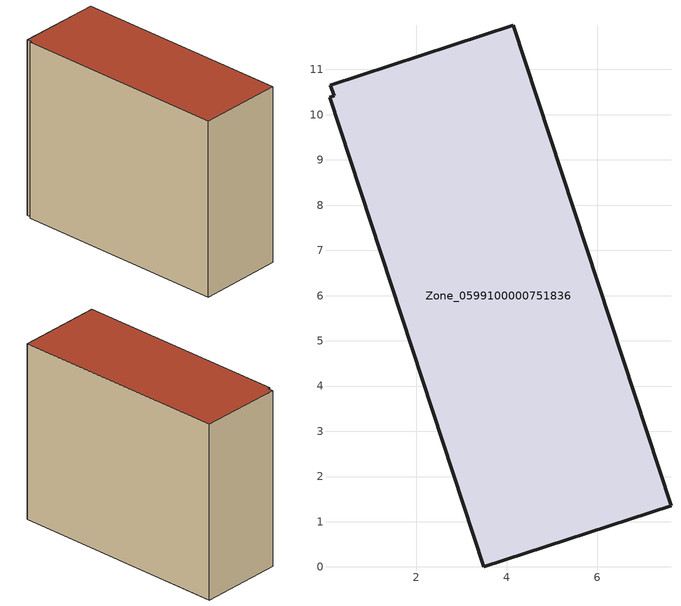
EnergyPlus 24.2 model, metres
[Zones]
Zone_0599100000751836
 floor ground (C_G): 3.48,0 0.08,10.39 0.18,10.41 0.09,10.65 4.14,11.98 7.63,1.36 z3.62
 wall outside (C_F): 3.48,0 7.63,1.36 4.14,11.98 0.09,10.65 0.18,10.41 0.08,10.39 3.48,0 z3.62:12.76
 roof outside (C_R): 0.08,10.39 3.48,0 7.63,1.36 4.14,11.98 0.09,10.65 0.18,10.41 z12.76
[BUILDING]
Pand.0599100000751836: North Axis=0; Terrain=City; Loads Convergence Tolerance Value=0.04; Temperature Convergence Tolerance Value=0.4; Solar Distribution=FullExterior; Maximum Number of Warmup Days=25; Minimum Number of Warmup Days=1
[Site:Location]
Rotterdam.The.Hague.AP_ZH_NLD Design_Conditions: Latitude=51.96; Longitude=4.45; Time Zone=1; Elevation=-4.5
[SITE:GROUNDTEMPERATURE:BUILDINGSURFACE]
18, 18, 18, 18, 18, 18, 18, 18, 18, 18, 18, 18
[MATERIAL] Thermal Absorptance=0.9; Solar Absorptance=0.7; Visible Absorptance=0.7
Name | Roughness | Thickness | Conductivity | Density | Specific Heat
G.TI.2006-2014 | MediumSmooth | 0.15 | 0.06 | 540 | 1210
F.TI.2006-2014 | Rough | 0.3 | 0.12 | 1920 | 840
R.TI.2006-2014 | MediumRough | 0.2 | 0.08 | 1500 | 1000
[CONSTRUCTION]
C_G: G.TI.2006-2014
C_F: F.TI.2006-2014
C_R: R.TI.2006-2014
[ZONE]
Zone_0599100000751836: Type=1; Multiplier=1; Ceiling Height=Autocalculate; Volume=Autocalculate; Floor Area=autocalculate; Part of Total Floor Area=Yes
[ZONEINFILTRATION:DESIGNFLOWRATE]
Infil_Zone_0599100000751836: Zone or ZoneList or Space or SpaceList=Zone_0599100000751836; Schedule=AlwaysOn; Design Flow Rate Calculation Method=Flow/Area; Flow Rate per Floor Area=0.0015; Constant Term Coefficient=1; Temperature Term Coefficient=0; Velocity Term Coefficient=0; Velocity Squared Term Coefficient=0
[HVACTEMPLATE:ZONE:IDEALLOADSAIRSYSTEM]
Zone_0599100000751836: Maximum Heating Supply Air Temperature=50; Minimum Cooling Supply Air Temperature=13; Maximum Heating Supply Air Humidity Ratio=0.0156; Minimum Cooling Supply Air Humidity Ratio=0.0077; Heating Limit=NoLimit; Cooling Limit=NoLimit; Dehumidification Control Type=ConstantSensibleHeatRatio; Cooling Sensible Heat Ratio=0.7; Dehumidification Setpoint=60; Humidification Control Type=None; Humidification Setpoint=30; Outdoor Air Method=None; Outdoor Air Flow Rate per Person=0.00944; Outdoor Air Flow Rate per Zone Floor Area=0; Outdoor Air Flow Rate per Zone=0; Demand Controlled Ventilation Type=None; Outdoor Air Economizer Type=NoEconomizer; Heat Recovery Type=None; Sensible Heat Recovery Effectiveness=0.7; Latent Heat Recovery Effectiveness=0.65
[ZONECONTROL:THERMOSTAT]
ThermostatControl_Zone_0599100000751836: Zone or ZoneList=Zone_0599100000751836; Control Type Schedule=DualSetpointControlType; Control 1=Thermostat_Zone_0599100000751836; Temperature Difference Between Cutout And Setpoint=0
[THERMOSTATSETPOINT:DUALSETPOINT]
Thermostat_Zone_0599100000751836: Heating Setpoint Temperature Schedule=HeatingSetpoint_Zone_0599100000751836; Cooling Setpoint Temperature Schedule=CoolingSetpoint_Zone_0599100000751836
[SCHEDULE:COMPACT]
HeatingSetpoint_Zone_0599100000751836: Through: 12/31, For: AllDays, Until: 24:00, 21
CoolingSetpoint_Zone_0599100000751836: Through: 12/31, For: AllDays, Until: 24:00, 24
DualSetpointControlType: Through: 12/31, For: AllDays, Until: 24:00, 4
AlwaysOn: Through: 12/31, For: AllDays, Until: 24:00, 1
